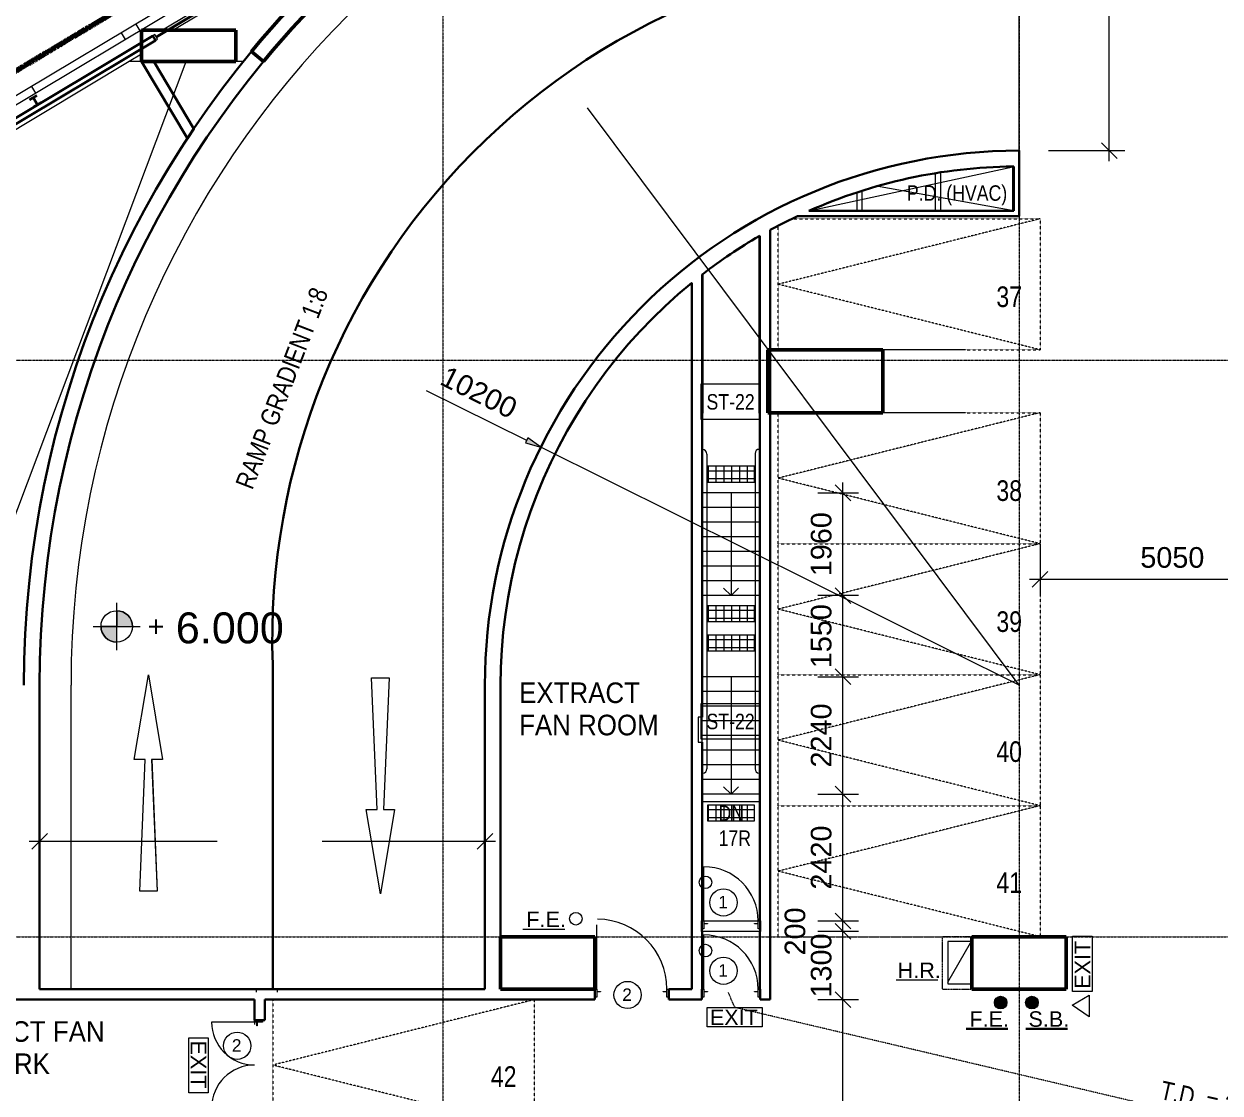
# Model space of a CAD drawing. Header units: millimetres. Extents: x -11708 to 484395, y -10237143 to 211873.
# Drawn here: x 39351 to 62188, y 160472 to 180874 of the extents above; entities that cross this region are included whole.
import ezdxf

# ---------------------------------------------------------------- set-up
doc = ezdxf.new("R2010")
doc.units = ezdxf.units.MM
for name, pattern in [('Dash', [6, 3, -3]), ('Dash2', [3, 1.5, -1.5]), ('Double dash', [24.5, 10, -3, 2, -3, 2, -4.5]), ('Double dash_2_', [42.8625, 15.875, -4.7625, 6.35, -4.7625, 6.35, -4.7625]), ('Grid Line', [21, 12, -3, 3, -3]), ('Overhead', [1.8, 1.2, -0.6])]:
    doc.linetypes.add(name, pattern=pattern)
for name, color, linetype, lineweight in [('0-1', 7, 'Continuous', 5), ('0-3', 7, 'Double dash_2_', 50), ('20141121 TRAFFIC MARK LG_dwg-1', 7, 'Continuous', 9), ('A-770-ME_FFE_SA', 91, 'Continuous', 5), ('A-770-MH_FFE_SA', 91, 'Overhead', 5), ('A-ANNO-DIMS', 7, 'Continuous', 9), ('A-ANNO-NOTE', 7, 'Continuous', 5), ('A-ANNO-NOTE-1', 7, 'Continuous', 20), ('A-DETL', 102, 'Continuous', 5), ('A-DETL-2', 102, 'Continuous', 18), ('A-DETL-7', 102, 'Continuous', 30), ('A-DETL-GENF', 7, 'Continuous', 5), ('A-DETL-HDLN-1', 7, 'Dash2', 5), ('A-DOOR', 7, 'Continuous', 5), ('A-DOOR-1', 7, 'Continuous', 9), ('A-DOOR-FRAM', 7, 'Continuous', 5), ('A-FLOR', 7, 'Continuous', 18), ('A-GENM', 7, 'Continuous', 5), ('A-GENM-1', 7, 'Continuous', 18), ('A-GLAZ', 7, 'Continuous', 5), ('A-GLAZ-CURT', 7, 'Continuous', 5), ('A-WALL-2', 7, 'Continuous', 13), ('C-PRKG-1', 7, 'Dash', 5), ('C-PROP-LINE', 7, 'Double dash', 70), ('C-PROP-LINE-1', 7, 'Double dash_2_', 50), ('G-ANNO-TEXT', 7, 'Continuous', 5), ('I-WALL-3', 7, 'Continuous', 30), ('I-WALL-4', 7, 'Continuous', 18), ('OAP280_C', 210, 'Continuous', 50), ('OAP280_W', 210, 'Continuous', 50), ('OAP832', 7, 'Continuous', 9), ('Q-SPCQ', 7, 'Continuous', 5), ('REMOVED', 5, 'Dash', 5), ('S-COLS-3', 7, 'Continuous', 35), ('S-COLS-SYMB', 7, 'Continuous', 40), ('S-GRID-1', 7, 'Grid Line', 5), ('S-STRS', 7, 'Continuous', 5), ('S-STRS-2', 7, 'Overhead', 5), ('UNDERLINE', 10, 'Continuous', 30)]:
    doc.layers.add(name, color=color, linetype=linetype, lineweight=lineweight)
doc.styles.add('Arial Narrow', font='ARIALN.TTF', dxfattribs={"height": 353.981763})
doc.styles.add('Arial Narrow_1', font='ARIALN.TTF', dxfattribs={"height": 294.984802})
doc.styles.add('Arial_1', font='arial.ttf', dxfattribs={"height": 393.413174})
doc.styles.add('Arial_12', font='arial.ttf', dxfattribs={"height": 590.11976})
doc.styles.add('Arial_2', font='arial.ttf', dxfattribs={"height": 1.475299})
doc.styles.add('Arial_3', font='arial.ttf', dxfattribs={"height": 688.473054})
doc.styles.add('Arial_5', font='arial.ttf', dxfattribs={"height": 1.18024})
doc.styles.add('Arial_6', font='arial.ttf', dxfattribs={"width": 0.9, "height": 393.413174})
doc.styles.add('Arial_7', font='arial.ttf', dxfattribs={"height": 1.967066})
doc.styles.add('Arial_9', font='arial.ttf', dxfattribs={"width": 0.8, "height": 393.413174})

# ---------------------------------------------------------------- blocks, each defined once
blk = doc.blocks.new('Family - ___-1112717-LG_F PLAN')
at = {"layer": 'C-PROP-LINE'}
blk.add_line((56424, 190270), (27494, 172990), dxfattribs=at)
blk = doc.blocks.new('20141121 TRAFFIC MARK LG_dwg-5817370-LG_F PLAN')
at = {"layer": 'OAP832'}
for p, q in [((851340022, 842959708), (851340022, 842959647)), ((851340422, 842959708), (851340422, 842959647))]:
    blk.add_line(p, q, dxfattribs=at)
at = {"layer": 'OAP832', "flags": 128}
for points in [[(851338134, 842961578), (851337800, 842961578), (851337905, 842964087), (851337696, 842964087), (851337967, 842965702), (851338238, 842964087), (851338029, 842964087)], [(851342395, 842961523), (851342125, 842963138), (851342333, 842963138), (851342229, 842965647), (851342562, 842965647), (851342458, 842963138), (851342666, 842963138)]]:
    blk.add_lwpolyline(points, close=True, dxfattribs=at)
blk = doc.blocks.new('ARC_ANN_HR_HOSE-REEL - ARC_ANN_HR_HOSE-REEL-881492-LG_F PLAN')
at = {"layer": 'A-ANNO-NOTE-1'}
blk.add_line((-1.8, 0), (2.19, 0), dxfattribs=at)
at = {"layer": 'A-ANNO-NOTE', "insert": (0.41, 1.66), "char_height": 1.475, "width": 4.896, "attachment_point": 2, "line_spacing_factor": 0.938532, "style": 'Arial_2'}
blk.add_mtext('H.R.', dxfattribs=at)
blk = doc.blocks.new('ARC_ANN_EXIT - ARC_ANN_EXIT-878429-LG_F PLAN')
at = {"layer": 'A-ANNO-NOTE'}
for p, q in [((-2.12, 0), (-2.12, 1.86)), ((-2.12, 1.86), (3.13, 1.86)), ((3.13, 1.86), (3.13, 0)), ((3.13, 0), (-2.12, 0))]:
    blk.add_line(p, q, dxfattribs=at)
at = {"layer": 'A-ANNO-NOTE', "insert": (0.41, 1.66), "char_height": 1.475, "width": 5.454, "attachment_point": 2, "line_spacing_factor": 0.938532, "style": 'Arial_2'}
blk.add_mtext('EXIT', dxfattribs=at)
blk = doc.blocks.new('ARC_ANN_FIRE-RATING_two_ - none-909955-LG_F PLAN')
at = {"layer": 'A-ANNO-NOTE'}
blk.add_circle((0, 0), 1.3, dxfattribs=at)
at = {"layer": 'A-ANNO-NOTE', "insert": (-0.05, 0.62), "char_height": 1.18, "width": 1.0944, "attachment_point": 2, "line_spacing_factor": 0.938532, "style": 'Arial_5'}
blk.add_mtext('2', dxfattribs=at)
blk = doc.blocks.new('ARC_ANN_FIRE-RATING_one_ - top left-935344-LG_F PLAN')
at = {"layer": 'A-ANNO-NOTE'}
for centre, radius in [((-1.72, 1.92), 0.6), ((0, 0), 1.3)]:
    blk.add_circle(centre, radius, dxfattribs=at)
at = {"layer": 'A-ANNO-NOTE', "insert": (-0.05, 0.62), "char_height": 1.18, "width": 1.0944, "attachment_point": 2, "line_spacing_factor": 0.938532, "style": 'Arial_5'}
blk.add_mtext('1', dxfattribs=at)
blk = doc.blocks.new('ARC_Fake spot Elevation - FFL-1134181-LG_F PLAN')
at = {"layer": 'A-ANNO-NOTE'}
h = blk.add_hatch(color=256, dxfattribs=at)
edge = h.paths.add_edge_path(flags=0)
edge.add_arc((0, 0), 1.5, 0, 90, ccw=False)
edge.add_line((1.5, 0), (0, 0))
edge.add_line((0, 0), (0, 1.5))
h = blk.add_hatch(color=256, dxfattribs=at)
edge = h.paths.add_edge_path(flags=0)
edge.add_arc((0, 0), 1.5, 180, 270, ccw=False)
edge.add_line((-1.5, 0), (0, 0))
edge.add_line((0, 0), (0, -1.5))
for p, q in [((0, -2.25), (0, 2.25)), ((0, 1.5), (0, 0)), ((-2.25, 0), (2.25, 0)), ((0, 0), (-1.5, 0)), ((0, -1.5), (0, 0)), ((0, 0), (1.5, 0))]:
    blk.add_line(p, q, dxfattribs=at)
blk.add_circle((0, 0), 1.5, dxfattribs=at)
for start, end in [(360, 90), (180, 270)]:
    blk.add_arc((0, 0), 1.5, start, end, dxfattribs=at)
at = {"layer": 'A-ANNO-NOTE', "insert": (2.95, 0.99), "char_height": 1.97, "width": 1.896, "attachment_point": 1, "line_spacing_factor": 0.938532, "style": 'Arial_7', "bg_fill": 3, "box_fill_scale": 1.25, "bg_fill_color": 7, "bg_fill_transparency": 0}
blk.add_mtext('+', dxfattribs=at)
blk = doc.blocks.new('Family - ___-3197506-LG_F PLAN')
at = {"layer": 'C-PROP-LINE-1'}
blk.add_line((56581, 190357), (-9024, 151156), dxfattribs=at)
blk = doc.blocks.new('ARC_TFP_FS_HR_DISPLAY - ARC_TFP_FS_HR_750x400-36876933-LG_F PLAN')
at = {"layer": 'Q-SPCQ'}
for p, q in [((405, 460), (-405, 460)), ((-405, 460), (-405, 0)), ((-375, 460), (375, 30)), ((405, 0), (405, 460)), ((-405, 0), (405, 0))]:
    blk.add_line(p, q, dxfattribs=at)
blk = doc.blocks.new('ARC_DOOR_M41_SINGLE_METAL_WITH_VP - 900x2100mm-35065410-LG_F PLAN')
at = {"layer": 'A-DOOR-1'}
for p, q in [((-557, 52), (-520, 52)), ((-520, 52), (-520, -46)), ((520, 52), (557, 52)), ((520, -46), (520, 52)), ((-520, -100), (-550, -100)), ((-520, -46), (-450, -46)), ((-520, -53), (-520, -100)), ((-450, -53), (-520, -53)), ((-450, -46), (-450, -53)), ((450, -46), (520, -46)), ((450, -53), (450, -46)), ((520, -53), (450, -53)), ((520, -100), (520, -53)), ((550, -100), (520, -100))]:
    blk.add_line(p, q, dxfattribs=at)
at = {"layer": 'A-DOOR-FRAM'}
blk.add_line((517, -100), (517, -1134), dxfattribs=at)
blk.add_arc((517, -100), 1034, 180, 270, dxfattribs=at)
blk = doc.blocks.new('ARC_PAR_Car - Car_2500x5000mm-V9-LG_F PLAN')
at = {"layer": 'C-PRKG-1'}
for p, q in [((0, 0), (0, 5000)), ((0, 5000), (1250, 0)), ((0, 5000), (2500, 5000)), ((2500, 5000), (1250, 0)), ((2500, 0), (2500, 3140)), ((2500, 0), (0, 0))]:
    blk.add_line(p, q, dxfattribs=at)
blk = doc.blocks.new('ARC_PAR_Car - Car_2500x5000mm-V6-LG_F PLAN')
at = {"layer": 'C-PRKG-1'}
for p, q in [((0, 0), (0, 5000)), ((0, 5000), (1250, 0)), ((0, 5000), (2500, 5000)), ((2500, 5000), (1250, 0)), ((2500, 0), (2500, 5000)), ((2500, 0), (0, 0))]:
    blk.add_line(p, q, dxfattribs=at)
blk = doc.blocks.new('ARC_PAR_Car - Car_2500x5000mm-V10-LG_F PLAN')
at = {"layer": 'C-PRKG-1'}
for p, q in [((0, 3575), (0, 5000)), ((0, 5000), (1250, 0)), ((0, 5000), (2500, 5000)), ((2500, 5000), (1250, 0)), ((2500, 0), (2500, 5000)), ((2500, 0), (0, 0))]:
    blk.add_line(p, q, dxfattribs=at)
blk = doc.blocks.new('ARC_PAR_Car - Car_2500x5000mm-V22-LG_F PLAN')
at = {"layer": 'C-PRKG-1'}
for p, q in [((0, 0), (0, -5000)), ((0, -5000), (1250, 0)), ((2500, 0), (0, 0)), ((2500, -5000), (1250, 0)), ((0, -5000), (2500, -5000))]:
    blk.add_line(p, q, dxfattribs=at)
blk = doc.blocks.new('ARC_PAR_Car - Car_2500x5000mm-V23-LG_F PLAN')
at = {"layer": 'C-PRKG-1'}
for p, q in [((0, 266), (0, 5000)), ((0, 5000), (1250, 0)), ((0, 5000), (2500, 5000)), ((2500, 5000), (1250, 0)), ((2500, 3575), (2500, 5000)), ((2500, 0), (135, 0))]:
    blk.add_line(p, q, dxfattribs=at)
blk = doc.blocks.new('ARC_DOOR_M40_SINGLE_METAL - 1200x2100mm-33263914-LG_F PLAN')
at = {"layer": 'A-DOOR'}
blk.add_line((667, -100), (667, -1327), dxfattribs=at)
at = {"layer": 'A-DOOR-FRAM'}
for p, q in [((-707, 52), (-670, 52)), ((-670, 52), (-670, -46)), ((670, 52), (707, 52)), ((670, -46), (670, 52)), ((-670, -100), (-707, -100)), ((-670, -46), (-600, -46)), ((-670, -53), (-670, -100)), ((-600, -53), (-670, -53)), ((-600, -46), (-600, -53)), ((600, -46), (670, -46)), ((600, -53), (600, -46)), ((670, -53), (600, -53)), ((670, -100), (670, -53)), ((707, -100), (670, -100))]:
    blk.add_line(p, q, dxfattribs=at)
blk.add_arc((667, -100), 1334, 180, 269.4405, dxfattribs=at)
blk = doc.blocks.new('ARC_DOOR_M50_DOUBLE_METAL - 1500x2100mm-33554701-LG_F PLAN')
at = {"layer": 'A-DOOR'}
for p, q in [((-817, -100), (-773, -100)), ((-817, -100), (-817, -916)), ((817, -100), (773, -100)), ((817, -100), (817, -916))]:
    blk.add_line(p, q, dxfattribs=at)
for centre, start, end in [((-817, -100), 270, 0), ((817, -100), 180, 270)]:
    blk.add_arc(centre, 816, start, end, dxfattribs=at)
at = {"layer": 'A-DOOR-FRAM'}
for p, q in [((-857, 52), (-820, 52)), ((-820, 52), (-820, -46)), ((820, 52), (857, 52)), ((820, -46), (820, 52)), ((-820, -100), (-857, -100)), ((-820, -46), (-750, -46)), ((-820, -53), (-820, -100)), ((-750, -53), (-820, -53)), ((-750, -46), (-750, -53)), ((750, -46), (820, -46)), ((750, -53), (750, -46)), ((820, -53), (750, -53)), ((820, -100), (820, -53)), ((857, -100), (820, -100))]:
    blk.add_line(p, q, dxfattribs=at)
blk = doc.blocks.new('UC-Universal Column-Column - 162x162x37UC-35132631-LG_F PLAN')
at = {"layer": 'S-COLS-SYMB'}
for p, q in [((-81, 81), (81, 81)), ((0, 81), (0, -81)), ((-81, -81), (81, -81))]:
    blk.add_line(p, q, dxfattribs=at)
blk = doc.blocks.new('ARC_LOUVER_INTERNAL - 500w x 300h-35278288-LG_F PLAN')
at = {"layer": 'A-GLAZ'}
for p, q in [((240, 100), (-240, 100)), ((-240, 100), (-240, 20)), ((-240, 20), (240, 20)), ((240, 20), (240, 100))]:
    blk.add_line(p, q, dxfattribs=at)
blk = doc.blocks.new('P01V-Louvre - P01V-Louvre-35719201-LG_F PLAN')
at = {"layer": 'A-GENM'}
for p, q in [((1787, 100), (-2121, 100)), ((-2121, 0), (1954, 0))]:
    blk.add_line(p, q, dxfattribs=at)
at = {"layer": 'A-GENM-1'}
for p, q in [((-2121, 100), (-2171, 100)), ((-2171, 100), (-2171, 0)), ((-2171, 0), (-2121, 0)), ((-2121, 0), (-2121, 100)), ((2121, 62), (-2121, 62)), ((-2121, 62), (-2121, 42)), ((-2121, 42), (2121, 42)), ((2171, 100), (2121, 100)), ((2121, 100), (2121, 0)), ((2121, 42), (2121, 62)), ((2121, 0), (2171, 0)), ((2171, 0), (2171, 100))]:
    blk.add_line(p, q, dxfattribs=at)
blk = doc.blocks.new('Family - ___-2785461-LG_F PLAN')
at = {"layer": 'C-PROP-LINE'}
blk.add_line((56581, 190357), (-9024, 151156), dxfattribs=at)
blk = doc.blocks.new('Family - ___-36030423-LG_F PLAN')
at = {"layer": 'C-PROP-LINE'}
blk.add_line((56581, 190357), (-9024, 151156), dxfattribs=at)
blk = doc.blocks.new('ARC_ANN_FIRE-RATING_two_ - none-909955-B2_F PLAN _1 OF 2_')
at = {"layer": 'A-ANNO-NOTE'}
blk.add_circle((0, 0), 1.3, dxfattribs=at)
at = {"layer": 'A-ANNO-NOTE', "insert": (-0.05, 0.62), "char_height": 1.18, "width": 1.0944, "attachment_point": 2, "line_spacing_factor": 0.938532, "style": 'Arial_7'}
blk.add_mtext('2', dxfattribs=at)
blk = doc.blocks.new('Dims-LG-FPLAN_dwg__Oblique-5772954-LG_F PLAN')
at = {"layer": 'A-ANNO-DIMS'}
blk.add_line((-0.5, -0.5), (0.5, 0.5), dxfattribs=at)
blk = doc.blocks.new('ARC_FS_FIRE SHUTTER LATERAL SINGLE  - ARC_FS_FIRE SHUTTER LATERAL SINGLE -45422863-TRANSFORMER LG_F BASEMENT')
at = {"layer": 'A-770-ME_FFE_SA'}
for p, q in [((-10050, 95), (-10050, -750)), ((-10050, -750), (-10050, 95)), ((-10040, -740), (-10040, 95)), ((-9550, 25), (-9550, -575)), ((-9010, -200), (-9010, 0)), ((-8860, 95), (-8860, -740)), ((-8850, 150), (-8850, 95)), ((-8850, -750), (-8850, 95)), ((-8850, 95), (-8850, 75)), ((-8850, 75), (-8850, -75)), ((-8850, -75), (-8850, 75)), ((-8167, 75), (-8850, 75)), ((-8850, 75), (-8167, 75)), ((-8850, 75), (-8850, 20)), ((-8211, 20), (-8850, 20)), ((-8850, 20), (-8850, -20)), ((-8850, -20), (-8850, 20)), ((-8850, 20), (-8211, 20)), ((-8850, 20), (-8850, -20)), ((50, 20), (-7933, 20)), ((-7933, 20), (25, 20)), ((120, 75), (-7888, 75)), ((-7888, 75), (120, 75)), ((10, 45), (0, 45)), ((0, 45), (0, 34)), ((0, 34), (0, 45)), ((0, 45), (10, 45)), ((0, 34), (50, 29)), ((34, 30), (0, 34)), ((1, 35), (1, 44)), ((1, 44), (10, 44)), ((10, 44), (1, 44)), ((1, 44), (1, 35)), ((50, 30), (1, 35)), ((1, 35), (35, 32)), ((10, 44), (10, 45)), ((10, 45), (10, 44)), ((120, 30), (50, 30)), ((50, 29), (119, 29)), ((50, -20), (50, 20)), ((119, 29), (119, -29)), ((120, 75), (120, -75)), ((120, -75), (120, 75)), ((120, -30), (120, 30)), ((-8910, -100), (-9110, -100)), ((-8850, -20), (-8244, -20)), ((-8244, -20), (-8850, -20)), ((-8850, -20), (-8850, -75)), ((-8850, -75), (-8288, -75)), ((-8850, -75), (-8288, -75)), ((-8850, -75), (-8850, -750)), ((-8010, -75), (120, -75)), ((-8010, -75), (120, -75)), ((-7965, -20), (50, -20)), ((-7, -20), (-7965, -20)), ((50, -29), (0, -34)), ((0, -34), (0, -45)), ((0, -45), (10, -45)), ((1, -35), (50, -30)), ((1, -44), (1, -35)), ((10, -44), (1, -44)), ((10, -45), (10, -44)), ((119, -29), (50, -29)), ((50, -30), (120, -30)), ((-9250, -275), (-9850, -275)), ((-10050, -750), (-8850, -750)), ((-8850, -750), (-10050, -750)), ((-8860, -740), (-10040, -740))]:
    blk.add_line(p, q, dxfattribs=at)
for centre, radius in [((-9550, -275), 300), ((-9010, -100), 100)]:
    blk.add_circle(centre, radius, dxfattribs=at)
at = {"layer": 'A-770-MH_FFE_SA'}
for p, q in [((-8850, 20), (-9550, 20)), ((-8850, -20), (-8850, 20)), ((-8850, 20), (-8211, 20)), ((-7933, 20), (50, 20)), ((50, -20), (50, 20)), ((-8850, -20), (-9550, -20)), ((-8244, -20), (-8850, -20)), ((50, -20), (-7965, -20)), ((-9805, -275), (-9845, -275))]:
    blk.add_line(p, q, dxfattribs=at)
for radius in [295, 255]:
    blk.add_arc((-9550, -275), radius, 90, 180, dxfattribs=at)
blk = doc.blocks.new('A$C01274FA5')
at = {"layer": 'A-ANNO-NOTE'}
for p, q in [((118, 1535), (441, 1313)), ((118, 1126), (118, 1535)), ((441, 1313), (118, 1126)), ((59, 0), (59, 1052)), ((59, 1052), (432, 1052)), ((432, 1052), (432, 0)), ((432, 0), (59, 0))]:
    blk.add_line(p, q, dxfattribs=at)
at = {"layer": 'A-ANNO-NOTE', "insert": (392, 546), "char_height": 295.1, "width": 1090.8, "attachment_point": 2, "rotation": 270, "line_spacing_factor": 0.938532, "style": 'Arial_3'}
blk.add_mtext('EXIT', dxfattribs=at)

msp = doc.modelspace()

# ---------------------------------------------------------------- hatches: boundary and pattern name
at = {"layer": 'A-ANNO-DIMS'}
msp.add_hatch(color=256, dxfattribs=at).paths.add_polyline_path([(49216.7, 172794.5), (48970.3, 172972.8), (48925.8, 172883.2)], flags=0)
at = {"layer": 'A-DETL-GENF'}
h = msp.add_hatch(dxfattribs=at)
h.set_pattern_fill('FP_11', color=256, style=0, pattern_type=2)
h.set_pattern_definition([(270, (-66531.95, 193946.97), (150, 9e-15), []), (0, (-66531.95, 193946.97), (0, 150), [])])
h.paths.add_polyline_path([(52400.3, 172132.2), (53300.3, 172132.2), (53300.3, 172432.2), (52400.3, 172432.2)], flags=0)
h = msp.add_hatch(dxfattribs=at)
h.set_pattern_fill('FP_10', color=256, style=0, pattern_type=2)
h.set_pattern_definition([(270, (-66531.95, 191286.97), (150, 9e-15), []), (0, (-66531.95, 191286.97), (0, 150), [])])
h.paths.add_polyline_path([(52400.3, 169472.2), (53300.3, 169472.2), (53300.3, 169772.2), (52400.3, 169772.2)], flags=0)
h = msp.add_hatch(dxfattribs=at)
h.set_pattern_fill('FP_9', color=256, style=0, pattern_type=2)
h.set_pattern_definition([(270, (-66531.95, 190726.97), (150, 9e-15), []), (0, (-66531.95, 190726.97), (0, 150), [])])
h.paths.add_polyline_path([(52400.3, 168912.2), (53300.3, 168912.2), (53300.3, 169212.2), (52400.3, 169212.2)], flags=0)
h = msp.add_hatch(dxfattribs=at)
h.set_pattern_fill('FP_8', color=256, style=0, pattern_type=2)
h.set_pattern_definition([(270, (-66531.95, 187481.97), (150, 9e-15), []), (0, (-66531.95, 187481.97), (0, 150), [])])
h.paths.add_polyline_path([(52400.3, 165667.2), (53300.3, 165667.2), (53300.3, 165967.2), (52400.3, 165967.2), (52400.3, 165918.4)], flags=0)
at = {"layer": 'UNDERLINE'}
h = msp.add_hatch(color=256, dxfattribs=at)
h.dxf.hatch_style = 1
edge = h.paths.add_edge_path()
edge.add_arc((57998.3, 162198.4), 120, 0, 360)
h = msp.add_hatch(color=256, dxfattribs=at)
h.dxf.hatch_style = 1
edge = h.paths.add_edge_path()
edge.add_arc((58595.8, 162198.4), 120, 0, 360)

# ---------------------------------------------------------------- linework, layer by layer
at = {"layer": 'A-ANNO-DIMS'}
for p, q in [((60071.1, 178255.9), (60071.1, 187156.1)), ((58351.4, 168256), (50111, 179276.2)), ((58913.1, 178455.9), (60371.1, 178455.9)), ((57326.3, 174655.9), (55751.3, 174655.9)), ((47029.6, 173881.2), (48948, 172928)), ((57326.3, 173455.9), (55751.3, 173455.9)), ((48970.3, 172972.8), (48925.8, 172883.2)), ((48925.8, 172883.2), (49216.7, 172794.5)), ((49216.7, 172794.5), (48970.3, 172972.8)), ((58351.3, 168255.9), (49216.7, 172794.5)), ((54987.1, 156655.9), (54987.1, 172125.9)), ((54506.1, 171925.9), (55287.1, 171925.9)), ((58751.3, 170936.8), (58751.3, 169977.4)), ((58551.3, 170277.4), (64001.3, 170277.4)), ((39651.2, 163475), (39651.2, 165577.1)), ((48151.3, 163475), (48151.3, 165577.1)), ((39451.2, 165277.1), (43042.8, 165277.1)), ((45048.1, 165277.1), (48351.3, 165277.1))]:
    msp.add_line(p, q, dxfattribs=at)
at = {"layer": 'A-ANNO-DIMS', "flags": 128}
for points in [[(55287.1, 169965.9), (54506.1, 169965.9)], [(54506.1, 168415.9), (55287.1, 168415.9)], [(54506.1, 166175.9), (55287.1, 166175.9)], [(54506.1, 163755.9), (55287.1, 163755.9)], [(55287.1, 163555.9), (54506.1, 163555.9)], [(54506.1, 162255.9), (55287.1, 162255.9)]]:
    msp.add_lwpolyline(points, dxfattribs=at)
at = {"layer": 'A-ANNO-NOTE'}
for centre in [(49888.4, 163797.8), (57998.3, 162198.4), (58595.8, 162198.4)]:
    msp.add_circle(centre, 120, dxfattribs=at)
at = {"layer": 'A-ANNO-NOTE-1'}
for p, q in [((48878, 163601.4), (49676.1, 163601.4)), ((57337.9, 161699.4), (58136, 161699.4)), ((58476.4, 161699.4), (59274.5, 161699.4))]:
    msp.add_line(p, q, dxfattribs=at)
at = {"layer": 'A-DETL'}
for p, q in [((58351.3, 178455.9), (58351.3, 181819.1)), ((36601.2, 164656), (42451.3, 180156)), ((54338, 177306.1), (58231.4, 178145.9)), ((58251.4, 177306.1), (55631.4, 177775.1)), ((53390.4, 173446.2), (53390.4, 176825.2)), ((52311, 176101.7), (52311, 173446.2)), ((52390.4, 172666.2), (52390.4, 166656.2)), ((53310.4, 172676.2), (53310.4, 166656.2)), ((53300.3, 172432.2), (52400.3, 172432.2)), ((52400.3, 172432.2), (52400.3, 172132.2)), ((53300.3, 172132.2), (53300.3, 172432.2)), ((52400.3, 172132.2), (53300.3, 172132.2)), ((52851.3, 171925.9), (52851.3, 169965.9)), ((52851.3, 169965.9), (52709.9, 170107.3)), ((52851.3, 169965.9), (52992.7, 170107.3)), ((53300.3, 169772.2), (52400.3, 169772.2)), ((52400.3, 169772.2), (52400.3, 169472.2)), ((53300.3, 169472.2), (53300.3, 169772.2)), ((52400.3, 169472.2), (53300.3, 169472.2)), ((53300.3, 169212.2), (52400.3, 169212.2)), ((52400.3, 169212.2), (52400.3, 168912.2)), ((53300.3, 168912.2), (53300.3, 169212.2)), ((52400.3, 168912.2), (53300.3, 168912.2)), ((41457.1, 166834.7), (41727.9, 168449.9)), ((41727.9, 168449.9), (41998.7, 166834.7)), ((46094, 165885.9), (45989.6, 168394.7)), ((45989.6, 168394.7), (46323.2, 168394.7)), ((46323.2, 168394.7), (46218.8, 165885.9)), ((52851.3, 168415.9), (52851.3, 166175.9)), ((40250.4, 162456.2), (40250.4, 168256.2)), ((41561.1, 164325.9), (41665.5, 166834.7)), ((41790.3, 166834.7), (41894.7, 164325.9)), ((52851.3, 166175.9), (52709.9, 166317.3)), ((52851.3, 166175.9), (52992.7, 166317.3)), ((45885.6, 165885.9), (46094, 165885.9)), ((46156.4, 164270.7), (45885.6, 165885.9)), ((46427.2, 165885.9), (46156.4, 164270.7)), ((46218.8, 165885.9), (46427.2, 165885.9)), ((53300.3, 165967.2), (52400.3, 165967.2)), ((52400.3, 165967.2), (52400.3, 165667.2)), ((53300.3, 165667.2), (53300.3, 165967.2)), ((52400.3, 165667.2), (53300.3, 165667.2)), ((41894.7, 164325.9), (41561.1, 164325.9))]:
    msp.add_line(p, q, dxfattribs=at)
for centre, radius, start, end in [((58350.4, 168256.2), 18100, 90, 180), ((52300.4, 172666.2), 90, 0, 90), ((53390.4, 172676.2), 80, 90, 180), ((52310.4, 166656.2), 80, 270, 0), ((53390.4, 166656.2), 80, 180, 270)]:
    msp.add_arc(centre, radius, start, end, dxfattribs=at)
at = {"layer": 'A-DETL-2'}
for p, q in [((41363.2, 180156), (37056, 177582.4)), ((43539.5, 180155.9), (41363.2, 180156)), ((58231.3, 177305.9), (58231.3, 178155.1)), ((56751.4, 178025.7), (56751.4, 177305.9)), ((56851.3, 178041.6), (56851.3, 177305.9)), ((55351.4, 177690.6), (55351.4, 177305.9)), ((55251.4, 177658.2), (55251.4, 177305.9))]:
    msp.add_line(p, q, dxfattribs=at)
at = {"layer": 'A-DETL-7'}
msp.add_line((44100.4, 162455.9), (44100.4, 168650.3), dxfattribs=at)
msp.add_arc((57311, 169115.7), 13218.8, 85.48601, 182.01765, dxfattribs=at)
at = {"layer": 'A-DETL-HDLN-1'}
for p, q in [((52923.2, 162105.8), (52801.5, 162388.3)), ((74806.9, 156945.6), (52923.2, 162105.8))]:
    msp.add_line(p, q, dxfattribs=at)
at = {"layer": 'A-FLOR'}
for p, q in [((56908.6, 189910.9), (36101.3, 177478.3)), ((52100.6, 175934.1), (52090.6, 175926)), ((53390.4, 173555.9), (53401.3, 173555.9)), ((53401.2, 166028.3), (52301.2, 166028.3))]:
    msp.add_line(p, q, dxfattribs=at)
for start, end in [(130.85309, 131.20963), (132.78327, 133.19286), (134.72207, 135.17625), (136.6675, 137.15979), (138.61813, 139.1435), (140.57294, 141.1274), (142.53114, 143.11152), (144.49216, 145.09586), (146.45552, 147.08047), (148.42087, 149.06537), (150.38792, 151.05062), (152.35644, 153.03628), (154.32623, 155.02242), (156.29715, 157.00916), (158.26905, 158.99663), (160.24182, 160.98506), (162.21539, 162.97473), (164.18966, 164.96612), (166.16457, 166.96), (168.14007, 168.95765), (170.11609, 170.96156), (172.09261, 172.977), (174.06957, 175.01772), (176.04695, 177.13409), (178.02472, 179.9997)]:
    msp.add_arc((58351.3, 168257), 9900, start, end, dxfattribs=at)
at = {"layer": 'A-GENM'}
msp.add_line((41598, 180296.3), (41363.2, 180156), dxfattribs=at)
at = {"layer": 'A-GLAZ-CURT'}
for p, q in [((41484.8, 180869.7), (41561.7, 180741)), ((41289.4, 180578.3), (41212.5, 180707.1)), ((39495.6, 179681.2), (39572.6, 179552.4))]:
    msp.add_line(p, q, dxfattribs=at)
at = {"layer": 'A-WALL-2'}
for p, q in [((53389.7, 176823.9), (53400.6, 176830.2)), ((52300.4, 176092.6), (52310.1, 176100.1)), ((39443.8, 170129.8), (39440.7, 170098.1)), ((39403.2, 169660.6), (39401.5, 169637.9)), ((39374.3, 169192.1), (39373.6, 169177.4)), ((39357, 168724.1), (39356.8, 168716.9))]:
    msp.add_line(p, q, dxfattribs=at)
for radius, start, end in [(9900, 142.58793, 142.89295), (9900, 144.44084, 144.89363), (9900, 146.34559, 146.89454), (9900, 148.27873, 148.89573), (9900, 150.22909, 150.89724), (9900, 152.19691, 152.89914), (9900, 154.16008, 154.90149), (9900, 156.13503, 156.90441), (9900, 158.11414, 158.90804), (9900, 160.09642, 160.9126), (9900, 162.0812, 162.9184), (9900, 164.06796, 164.9259), (19000, 172.91543, 173.04372), (9900, 166.05634, 166.93586), (9900, 168.04605, 168.94961), (9900, 170.03688, 170.96963), (9900, 172.02865, 173.00124), (9900, 174.02124, 175.05831), (9900, 176.01452, 177.19161), (9900, 178.0084, 179.9997)]:
    msp.add_arc((58351.3, 168257), radius, start, end, dxfattribs=at)
at = {"layer": 'G-ANNO-TEXT', "flags": 128}
for points in [[(52282.6, 174005.2), (53397.6, 174005.2), (53397.6, 173324.2), (52282.6, 173324.2)], [(52282.6, 167906.1), (53397.6, 167906.1), (53397.6, 167225.2), (52282.6, 167225.2)]]:
    msp.add_lwpolyline(points, close=True, dxfattribs=at)
at = {"layer": 'I-WALL-3'}
for p, q in [((41810, 180644.7), (36126.2, 177248.5)), ((41861.3, 180558.8), (41810, 180644.7)), ((36177.5, 177162.7), (41861.3, 180558.8)), ((58351.3, 177205.9), (58351.3, 178455.9)), ((58231.3, 178155.1), (58251.3, 178155.4)), ((58251.3, 178155.4), (58251.3, 177305.9)), ((54337.9, 177305.9), (58231.3, 177305.9)), ((58251.3, 177305.9), (58231.3, 177305.9)), ((54119.6, 177205.9), (58351.3, 177205.9)), ((53390.3, 176823.2), (53401.3, 176829.5)), ((53401.3, 176829.5), (53401.2, 163755.9)), ((53601.2, 162255.9), (53601.3, 176941.9)), ((52301.3, 176092.2), (52310.9, 176099.6)), ((52301.3, 167645.9), (52301.3, 176092.2)), ((52101.3, 175933.6), (52101.2, 162455.9)), ((55751.3, 174655.9), (55751.3, 174555.9)), ((55751.3, 173555.9), (55751.3, 173455.9)), ((39651.3, 168256), (39651.2, 162455.9)), ((48151.3, 162455.9), (48151.3, 168255.9)), ((48451.2, 162455.9), (48451.3, 168255.9)), ((52301.2, 163755.9), (52301.3, 167165.9)), ((52294.2, 163555.9), (52294.2, 163755.9)), ((52294.2, 163755.9), (52301.2, 163755.9)), ((53401.2, 163755.9), (53408.2, 163755.9)), ((53408.2, 163755.9), (53408.2, 163555.9)), ((52301.2, 163555.9), (52294.2, 163555.9)), ((52301.2, 162455.9), (52301.2, 163555.9)), ((53408.2, 163555.9), (53401.2, 163555.9)), ((53401.2, 163555.9), (53401.2, 162455.9)), ((39651.2, 162455.9), (48151.3, 162455.9)), ((50251.2, 162455.9), (48451.2, 162455.9)), ((50251.2, 162255.9), (50251.2, 162455.9)), ((52101.2, 162455.9), (51665.2, 162455.9)), ((51665.2, 162455.9), (51665.2, 162255.9)), ((52294.2, 162455.9), (52301.2, 162455.9)), ((52294.2, 162255.9), (52294.2, 162455.9)), ((53401.2, 162455.9), (53408.2, 162455.9)), ((53408.2, 162455.9), (53408.2, 162255.9)), ((37101.2, 162256), (43751.2, 162255.9)), ((43751.2, 162255.9), (43751.2, 161864.4)), ((43951.2, 162255.9), (50251.2, 162255.9)), ((43951.2, 161864.4), (43951.2, 162255.9)), ((51665.2, 162255.9), (52294.2, 162255.9)), ((53408.2, 162255.9), (53601.2, 162255.9)), ((43751.2, 161864.4), (43951.2, 161864.4))]:
    msp.add_line(p, q, dxfattribs=at)
at = {"layer": 'I-WALL-3', "flags": 128}
for points in [[(53601.3, 176941.9), (53858.5, 177077.7), (54119.6, 177205.9)], [(48451.3, 168255.9), (48457, 168593.8), (48474.3, 168931.3), (48503.1, 169268), (48543.4, 169603.5), (48595.1, 169937.5), (48658.2, 170269.5), (48732.6, 170599.1), (48818.2, 170926.1), (48914.8, 171249.9), (49022.5, 171570.2), (49141.1, 171886.6), (49270.4, 172198.9), (49410.2, 172506.5), (49560.5, 172809.2), (49721, 173106.6), (49891.6, 173398.3), (50072.1, 173684), (50262.1, 173963.4), (50461.7, 174236.2), (50670.4, 174502), (50888, 174760.5), (51114.4, 175011.4), (51349.1, 175254.5), (51592.1, 175489.4), (51842.9, 175715.8), (52101.3, 175933.6)]]:
    msp.add_lwpolyline(points, dxfattribs=at)
at = {"layer": 'I-WALL-3'}
for centre, radius, start, end in [((58351.4, 168256), 18700.1, 90, 180), ((58351.3, 168255.9), 10200, 89.9997, 180), ((58351.3, 168255.9), 9900, 90.69421, 113.9155), ((58350.7, 168258.1), 9899.5, 120.071, 127.59724)]:
    msp.add_arc(centre, radius, start, end, dxfattribs=at)
at = {"layer": 'I-WALL-4'}
for p, q in [((52331.2, 163755.9), (53371.2, 163755.9)), ((52301.2, 163603.9), (52301.2, 163555.9)), ((53401.2, 163555.9), (52301.2, 163555.9)), ((53401.2, 163603.9), (53401.2, 163555.9))]:
    msp.add_line(p, q, dxfattribs=at)
at = {"layer": 'OAP280_C'}
for p, q in [((43398, 180755.8), (41598, 180755.8)), ((41598, 180755.8), (41598, 180155.8)), ((43398, 180155.8), (43398, 180755.8)), ((41598, 180155.8), (43398, 180155.8)), ((55751.3, 174655.8), (53551.3, 174655.8)), ((53551.3, 174655.8), (53551.3, 173455.8)), ((55751.3, 173455.8), (55751.3, 174655.8)), ((53551.3, 173455.8), (55751.3, 173455.8)), ((50251.3, 163455.8), (48451.3, 163455.8)), ((48451.3, 163455.8), (48451.3, 162455.8)), ((50251.3, 162455.8), (50251.3, 163455.8)), ((59251.3, 163455.8), (57451.3, 163455.8)), ((57451.3, 163455.8), (57451.3, 162455.8)), ((59251.3, 162455.8), (59251.3, 163455.8)), ((48451.3, 162455.8), (50251.3, 162455.8)), ((57451.3, 162455.8), (59251.3, 162455.8))]:
    msp.add_line(p, q, dxfattribs=at)
at = {"layer": 'OAP280_W'}
msp.add_line((43694, 180346.7), (43925.4, 180155.8), dxfattribs=at)
for radius in [19000, 18700]:
    msp.add_arc((58351.3, 168256.9), radius, 113.08121, 140.48319, dxfattribs=at)
at = {"layer": 'REMOVED', "ltscale": 0.1}
for p, q in [((57451.2, 163455.9), (56891.2, 163455.9)), ((56891.2, 162455.9), (56891.2, 163455.9)), ((56891.2, 162455.9), (57451.2, 162455.9))]:
    msp.add_line(p, q, dxfattribs=at)
at = {"layer": 'REMOVED'}
for p, q in [((56891.2, 163355.9), (56891.2, 163360.5)), ((57451.2, 163455.9), (57451.2, 163365.9)), ((57451.2, 163365.9), (57451.2, 163455.9)), ((57451.2, 162555.9), (57451.2, 162455.9)), ((57451.2, 162455.9), (57451.2, 162555.9))]:
    msp.add_line(p, q, dxfattribs=at)
at = {"layer": 'S-COLS-3'}
for p, q in [((43398, 180755.9), (41598, 180756)), ((41598, 180756), (41598, 180156)), ((43398, 180155.9), (43398, 180755.9)), ((55751.3, 174655.9), (53551.3, 174655.9)), ((53551.3, 174655.9), (53551.3, 173455.9)), ((55751.3, 173455.9), (55751.3, 174655.9)), ((53551.3, 173455.9), (55751.3, 173455.9)), ((50251.2, 163455.9), (48451.2, 163455.9)), ((48451.2, 163455.9), (48451.2, 162455.9)), ((50251.2, 162455.9), (50251.2, 163455.9)), ((59251.2, 163455.9), (57451.2, 163455.9)), ((59251.2, 162455.9), (59251.2, 163455.9)), ((48451.2, 162455.9), (50251.2, 162455.9)), ((57451.2, 162455.9), (59251.2, 162455.9))]:
    msp.add_line(p, q, dxfattribs=at)
msp.add_lwpolyline([(41598.1, 180155.7), (42473.3, 178690.9), (42596.2, 178875.2), (41831.1, 180155.7)], close=True, dxfattribs=at)
at = {"layer": 'S-GRID-1'}
for p, q in [((47351.5, 210672.6), (47351.1, 140117.7)), ((58351.5, 210672.6), (58351.1, 140117.7)), ((-10508.1, 174456.2), (128177.5, 174455.5)), ((-10508.1, 163456.2), (128177.4, 163455.5))]:
    msp.add_line(p, q, dxfattribs=at)
at = {"layer": 'S-STRS'}
for p, q in [((52311, 175280.9), (52301.3, 175280.9)), ((52311, 175055.9), (52301.3, 175055.9)), ((52311, 174830.9), (52301.3, 174830.9)), ((52311, 174605.9), (52301.3, 174605.9)), ((52311, 174380.9), (52301.3, 174380.9)), ((53401.3, 171925.9), (52301.3, 171925.9)), ((53401.3, 171645.9), (52301.3, 171645.9)), ((53401.3, 171365.9), (52301.3, 171365.9)), ((53401.3, 171085.9), (52301.3, 171085.9)), ((53401.3, 170805.9), (52301.3, 170805.9)), ((53401.3, 170525.9), (52301.3, 170525.9)), ((53401.3, 170245.9), (52301.3, 170245.9)), ((53401.3, 169965.9), (52301.3, 169965.9)), ((53401.3, 168415.9), (52301.3, 168415.9)), ((53401.3, 168135.9), (52301.3, 168135.9)), ((53401.3, 167855.9), (52301.3, 167855.9)), ((53401.3, 167575.9), (52301.3, 167575.9)), ((53401.3, 167295.9), (52301.3, 167295.9)), ((53401.3, 167015.9), (52301.3, 167015.9)), ((53401.3, 166735.9), (52301.3, 166735.9)), ((53401.2, 166455.9), (52301.2, 166455.9)), ((53401.2, 166175.9), (52301.2, 166175.9)), ((52331.2, 163755.9), (53371.2, 163755.9))]:
    msp.add_line(p, q, dxfattribs=at)
at = {"layer": 'S-STRS-2'}
for p, q in [((52311, 175280.9), (52301.3, 175280.9)), ((52311, 175055.9), (52301.3, 175055.9)), ((52311, 174830.9), (52301.3, 174830.9)), ((52311, 174605.9), (52301.3, 174605.9)), ((53401.3, 171925.9), (52301.3, 171925.9)), ((53401.3, 171645.9), (52301.3, 171645.9)), ((53401.3, 171365.9), (52301.3, 171365.9)), ((53401.3, 171085.9), (52301.3, 171085.9)), ((53401.3, 170805.9), (52301.3, 170805.9)), ((53401.3, 170525.9), (52301.3, 170525.9)), ((53401.3, 170245.9), (52301.3, 170245.9)), ((53401.3, 169965.9), (52301.3, 169965.9)), ((53401.3, 168415.9), (52301.3, 168415.9)), ((53401.3, 168135.9), (52301.3, 168135.9)), ((53401.3, 167855.9), (52301.3, 167855.9)), ((53401.3, 167575.9), (52301.3, 167575.9)), ((53401.3, 167295.9), (52301.3, 167295.9)), ((53401.3, 167015.9), (52301.3, 167015.9)), ((53401.3, 166735.9), (52301.3, 166735.9)), ((53401.2, 166455.9), (52301.2, 166455.9)), ((53401.2, 166175.9), (52301.2, 166175.9))]:
    msp.add_line(p, q, dxfattribs=at)
at = {"layer": 'UNDERLINE'}
for points in [[(58136, 161699.4), (57337.9, 161699.4)], [(59274.5, 161699.4), (58476.4, 161699.4)]]:
    msp.add_lwpolyline(points, dxfattribs=at)

# ---------------------------------------------------------------- block references
at = {"xscale": 300, "yscale": 300, "zscale": 300}
for p, rotation in [((60071.1, 178455.9), 270), ((54987.1, 171925.9), 90), ((58751.3, 170277.4), 180), ((54987.1, 169965.9), 90), ((54987.1, 169965.9), 270), ((54987.1, 168415.9), 90), ((54987.1, 168415.9), 270), ((54987.1, 166175.9), 90), ((54987.1, 166175.9), 270), ((39651.2, 165277.1), 180), ((54987.1, 163755.9), 270), ((54987.1, 163555.9), 270), ((54987.1, 163555.9), 90), ((54987.1, 162255.9), 90), ((54987.1, 162255.9), 90)]:
    msp.add_blockref('Dims-LG-FPLAN_dwg__Oblique-5772954-LG_F PLAN', p, dxfattribs=dict(at, rotation=rotation))
msp.add_blockref('Dims-LG-FPLAN_dwg__Oblique-5772954-LG_F PLAN', (48151.3, 165277.1), dxfattribs=at)
at = {"layer": '0-1'}
for name, p, rotation in [('P01V-Louvre - P01V-Louvre-35719201-LG_F PLAN', (43674, 181758.5), 210.8589716699162), ('UC-Universal Column-Column - 162x162x37UC-35132631-LG_F PLAN', (39569.2, 179400.2), 30.85897166989994), ('ARC_PAR_Car - Car_2500x5000mm-V23-LG_F PLAN', (53751.3, 177155.9), 269.9996999999996), ('ARC_PAR_Car - Car_2500x5000mm-V10-LG_F PLAN', (53751.3, 173455.9), 269.9996999999993), ('ARC_PAR_Car - Car_2500x5000mm-V6-LG_F PLAN', (53751.3, 170955.9), 269.9996999999993), ('ARC_PAR_Car - Car_2500x5000mm-V6-LG_F PLAN', (53751.3, 168455.9), 269.9996999999993), ('ARC_LOUVER_INTERNAL - 500w x 300h-35278288-LG_F PLAN', (52201.3, 167405.9), 269.9996999999998), ('ARC_PAR_Car - Car_2500x5000mm-V9-LG_F PLAN', (53751.2, 165955.9), 269.9996999999993), ('ARC_DOOR_M41_SINGLE_METAL_WITH_VP - 900x2100mm-35065410-LG_F PLAN', (52851.2, 163655.9), 179.9997000009), ('ARC_DOOR_M40_SINGLE_METAL - 1200x2100mm-33263914-LG_F PLAN', (50958.2, 162355.9), 179.9997000009), ('ARC_DOOR_M41_SINGLE_METAL_WITH_VP - 900x2100mm-35065410-LG_F PLAN', (52851.2, 162355.9), 179.9997000009), ('ARC_TFP_FS_HR_DISPLAY - ARC_TFP_FS_HR_750x400-36876933-LG_F PLAN', (57451.2, 162960.9), 89.99970000000032), ('ARC_PAR_Car - Car_2500x5000mm-V22-LG_F PLAN', (44101.2, 159755.9), 89.99970000000067), ('ARC_DOOR_M50_DOUBLE_METAL - 1500x2100mm-33554701-LG_F PLAN', (43851.2, 161007.4), 269.9996999999996)]:
    msp.add_blockref(name, p, dxfattribs=dict(at, rotation=rotation))
at = {"layer": '20141121 TRAFFIC MARK LG_dwg-1'}
msp.add_blockref('20141121 TRAFFIC MARK LG_dwg-5817370-LG_F PLAN', (-851296239, -842797251.9), dxfattribs=at)
at = {"layer": 'A-770-ME_FFE_SA', "rotation": 308.9999999999998}
msp.add_blockref('ARC_FS_FIRE SHUTTER LATERAL SINGLE  - ARC_FS_FIRE SHUTTER LATERAL SINGLE -45422863-TRANSFORMER LG_F BASEMENT', (66715.4, 180762.4), dxfattribs=at)
at = {"layer": 'A-ANNO-NOTE', "xscale": 200, "yscale": 200, "zscale": 200}
for name, p in [('ARC_ANN_FIRE-RATING_one_ - top left-935344-LG_F PLAN', (52708.1, 164109.7)), ('ARC_ANN_FIRE-RATING_one_ - top left-935344-LG_F PLAN', (52708.1, 162806.5)), ('ARC_ANN_HR_HOSE-REEL - ARC_ANN_HR_HOSE-REEL-881492-LG_F PLAN', (56362.2, 162630.4)), ('ARC_ANN_FIRE-RATING_two_ - none-909955-B2_F PLAN _1 OF 2_', (50876.5, 162343.7)), ('ARC_ANN_EXIT - ARC_ANN_EXIT-878429-LG_F PLAN', (52822.1, 161733.3)), ('ARC_ANN_FIRE-RATING_two_ - none-909955-LG_F PLAN', (43422.8, 161375.4))]:
    msp.add_blockref(name, p, dxfattribs=at)
at = {"layer": 'A-ANNO-NOTE', "rotation": 180}
msp.add_blockref('A$C01274FA5', (59805.3, 163464.1), dxfattribs=at)
at = {"layer": 'A-ANNO-NOTE', "xscale": 200, "yscale": 200, "zscale": 200, "rotation": 270}
msp.add_blockref('ARC_ANN_EXIT - ARC_ANN_EXIT-878429-LG_F PLAN', (42499.6, 161099.5), dxfattribs=at)
at = {"layer": 'C-PROP-LINE'}
msp.add_blockref('Family - ___-1112717-LG_F PLAN', (0, 0), dxfattribs=at)

# ---------------------------------------------------------------- texts
at = {"layer": 'A-ANNO-DIMS', "char_height": 393.41, "attachment_point": 2, "line_spacing_factor": 0.938532, "style": 'Arial_1'}
for s, insert, width, rotation in [('10200', (48127.1, 174020.1), 1824, 333.57884), ('1960', (54374.3, 170945.9), 1459.2, 90), ('1550', (54374.3, 169190.9), 1459.2, 90), ('2240', (54374.3, 167295.9), 1459.2, 90), ('2420', (54374.3, 164965.9), 1459.2, 90), ('200', (53874.3, 163555.9), 1094.4, 90), ('1300', (54374.2, 162905.9), 1459.2, 90)]:
    msp.add_mtext(s, dxfattribs=dict(at, insert=insert, width=width, rotation=rotation))
at = {"layer": 'A-ANNO-DIMS', "insert": (61276.3, 170890.2), "char_height": 393.41, "width": 1459.2, "attachment_point": 2, "line_spacing_factor": 0.938532, "style": 'Arial_1'}
msp.add_mtext('5050', dxfattribs=at)
at = {"layer": 'A-ANNO-NOTE', "char_height": 295.06, "attachment_point": 2, "line_spacing_factor": 0.938532, "style": 'Arial_2'}
for s, insert, width in [('F.E.', (49319.9, 163933.9), 900), ('F.E.', (57779.9, 162031.9), 925.2), ('S.B.', (58918.3, 162031.9), 925.2)]:
    msp.add_mtext(s, dxfattribs=dict(at, insert=insert, width=width))
at = {"layer": 'G-ANNO-TEXT', "attachment_point": 1}
for s, insert, char_height, width, line_spacing_factor, style in [('P.D. (HVAC)', (56209.4, 177794.4), 294.985, 2780.927, 0.968573, 'Arial Narrow_1'), ('ST-22', (52382.6, 173809.7), 294.98, 1098, 0.968573, 'Arial Narrow_1'), ('EXTRACT\\PFAN ROOM', (48804.3, 168307.5), 393.41, 3148.8, 0.938532, 'Arial_6'), ('ST-22', (52382.6, 167710.6), 294.98, 1098, 0.968573, 'Arial Narrow_1'), ('DN\\P17R', (52612.2, 165959.9), 294.98, 738, 0.968573, 'Arial Narrow_1'), ('EXTRACT FAN\\PCARPARK', (37457.8, 161842.8), 393.413, 4051.2, 0.938532, 'Arial_6')]:
    msp.add_mtext(s, dxfattribs=dict(at, insert=insert, char_height=char_height, width=width, line_spacing_factor=line_spacing_factor, style=style))
at = {"layer": 'G-ANNO-TEXT'}
for s, insert, char_height, width, attachment_point, rotation, line_spacing_factor, style in [('37', (58406, 175864.8), 393.41, 576, 3, 359.9994, 0.938532, 'Arial_9'), ('RAMP GRADIENT 1:8', (43380.4, 172094.6), 353.982, 4846.849, 1, 68.96223, 0.968573, 'Arial Narrow'), ('38', (58405.9, 172164.8), 393.41, 576, 3, 359.9994, 0.938532, 'Arial_9'), ('39', (58405.9, 169664.8), 393.41, 576, 3, 359.9994, 0.938532, 'Arial_9'), ('40', (58405.9, 167183.9), 393.41, 576, 3, 359.9994, 0.938532, 'Arial_9'), ('41', (58405.9, 164683.9), 393.41, 576, 3, 359.9994, 0.938532, 'Arial_9'), ('42', (48755.9, 160983.9), 393.41, 576, 3, 359.9994, 0.938532, 'Arial_9'), ('T.D. = 22.8m', (61098, 160710), 353.982, 2812.209, 1, 347.52847, 0.968573, 'Arial Narrow')]:
    msp.add_mtext(s, dxfattribs=dict(at, insert=insert, char_height=char_height, width=width, attachment_point=attachment_point, rotation=rotation, line_spacing_factor=line_spacing_factor, style=style))

# ---------------------------------------------------------------- next in the draw order: block references
at = {"layer": 'A-ANNO-NOTE', "xscale": 200, "yscale": 200, "zscale": 200}
msp.add_blockref('ARC_Fake spot Elevation - FFL-1134181-LG_F PLAN', (41122.9, 169376.6), dxfattribs=at)

# ---------------------------------------------------------------- next in the draw order: linework, layer by layer
at = {"layer": 'A-GLAZ-CURT'}
msp.add_line((56832.6, 190040.3), (8778.5, 161327.3), dxfattribs=at)
at = {"layer": 'I-WALL-3'}
msp.add_arc((58351.3, 168255.9), 19000, 89.9997, 179.99968, dxfattribs=at)

# ---------------------------------------------------------------- next in the draw order: block references
at = {"layer": '0-1', "rotation": 359.9997000009001}
for name in ['Family - ___-2785461-LG_F PLAN', 'Family - ___-36030423-LG_F PLAN']:
    msp.add_blockref(name, (0, 0), dxfattribs=at)
at = {"layer": '0-3', "rotation": 359.9997000009001}
msp.add_blockref('Family - ___-3197506-LG_F PLAN', (0, 0), dxfattribs=at)

# ---------------------------------------------------------------- next in the draw order: texts
at = {"layer": 'G-ANNO-TEXT', "insert": (42250.8, 169644.4), "char_height": 590.12, "width": 2462.4, "attachment_point": 1, "line_spacing_factor": 0.938532, "style": 'Arial_12'}
msp.add_mtext('6.000', dxfattribs=at)

doc.saveas('drawing.dxf')
